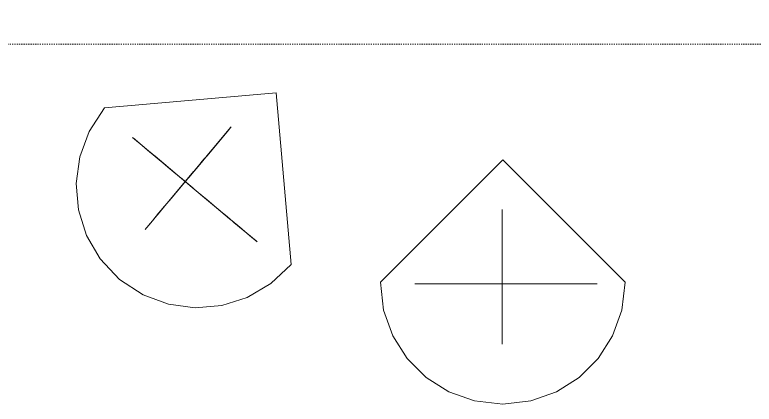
# Model space of a CAD drawing. Header units: inches. Extents: x -4010 to -1814, y 9846 to 12241.
# Drawn here: x -2911.4 to -2831.5, y 9942 to 9984.1 of the extents above; entities that cross this region are included whole.
import ezdxf

# ---------------------------------------------------------------- set-up
doc = ezdxf.new("R2010")
doc.units = ezdxf.units.IN
doc.header["$MEASUREMENT"] = 0
doc.linetypes.add('Dash_2_', pattern=[0.25, 0.125, -0.125])
for name, color, linetype, lineweight in [('0-1', 7, 'Continuous', 5), ('0-2', 7, 'Continuous', 9), ('A-DETL-GENF-1', 253, 'Continuous', 9), ('G-ANNO-SYMB-4', 111, 'Dash_2_', 9)]:
    doc.layers.add(name, color=color, linetype=linetype, lineweight=lineweight)

# ---------------------------------------------------------------- blocks, each defined once
blk = doc.blocks.new('florence 23626 - florence 23626-2121488-UNIT PLANS - 1ST FLOOR')
at = {"layer": 'A-DETL-GENF-1'}
for p, q in [((-13.154, 0), (0, 13.154)), ((13.154, 0), (0, 13.154)), ((-1.361, 7.169), (-1.361, 7.238)), ((-1.361, 7.238), (-1.361, 2.119)), ((-1.361, 4.583), (-1.361, 7.169)), ((-1.361, 6.989), (-1.361, 7.074)), ((-1.361, 7.074), (-1.361, 7.034)), ((-1.361, 7.034), (-1.361, 6.847)), ((-1.361, 6.517), (-1.361, 6.989)), ((-1.361, 6.847), (-1.361, 5.559)), ((-1.361, 5.622), (-1.361, 6.777)), ((-1.361, 6.777), (-1.361, 3.156)), ((-1.361, 6.169), (-1.361, 6.517)), ((-1.361, 5.772), (-1.361, 6.169)), ((-1.361, 5.765), (-1.361, 5.934)), ((-1.361, 5.934), (-1.361, 5.849)), ((-1.361, 5.849), (-1.361, 5.524)), ((-1.361, 5.462), (-1.361, 5.772)), ((-1.361, 5.411), (-1.361, 5.765)), ((-1.361, 5.078), (-1.361, 5.622)), ((-1.361, 5.559), (-1.361, 5.078)), ((-1.361, 5.524), (-1.361, 5.462)), ((-1.361, 4.95), (-1.361, 5.411)), ((-1.361, 4.458), (-1.361, 4.95)), ((-1.361, 4.034), (-1.361, 4.583)), ((-1.361, 4.012), (-1.361, 4.458)), ((-1.361, 3.609), (-1.361, 4.034)), ((-1.361, 3.688), (-1.361, 4.012)), ((-1.361, 3.162), (-1.361, 3.688)), ((-1.361, 3.056), (-1.361, 3.609)), ((-1.361, 0.937), (-1.361, 3.162)), ((-1.361, 3.156), (-1.361, 3.056)), ((-1.361, 2.649), (-1.361, 2.891)), ((-1.361, 2.891), (-1.361, 2.642)), ((-1.361, 2.023), (-1.361, 2.649)), ((-1.361, 2.642), (-1.361, 2.465)), ((-1.361, 1.83), (-1.361, 2.485)), ((-1.361, 2.485), (-1.361, 2.367)), ((-1.361, 2.465), (-1.361, 2.205)), ((-1.361, 2.367), (-1.361, 1.537)), ((-1.361, 2.205), (-1.361, 1.324)), ((-1.361, 2.119), (-1.361, 1.409)), ((-1.361, 0.858), (-1.361, 2.023)), ((-1.361, 0.086), (-1.361, 1.83)), ((-1.361, 1.537), (-1.361, 1.259)), ((-1.361, 1.409), (-1.361, 1.151)), ((-1.361, 1.324), (-1.361, 0.648)), ((-1.361, 0.273), (-1.361, 1.259)), ((-1.361, 1.151), (-1.361, 1.083)), ((-1.361, 1.083), (-1.361, 1.039)), ((-1.361, 1.039), (-1.361, 0.906)), ((-1.361, 0.653), (-1.361, 0.937)), ((-1.361, -5.262), (-1.361, 0.906)), ((-1.361, -0.998), (-1.361, 0.858)), ((-13.154, 0), (-12.806, -3.014)), ((-1.361, 0.648), (-1.361, 0.653)), ((-1.361, 0.273), (-1.361, -1.972)), ((-1.361, -0.05), (-1.361, 0.086)), ((12.806, -3.014), (13.154, 0)), ((-8.438, -0.497), (-8.795, -0.497)), ((-8.795, -0.497), (-7.156, -0.497)), ((-8.483, -0.497), (-8.535, -0.497)), ((-8.535, -0.497), (-8.015, -0.497)), ((-8.394, -0.497), (-8.483, -0.497)), ((-8.339, -0.497), (-8.438, -0.497)), ((-8.274, -0.497), (-8.394, -0.497)), ((-7.782, -0.497), (-8.339, -0.497)), ((-8.122, -0.497), (-8.274, -0.497)), ((-7.937, -0.497), (-8.122, -0.497)), ((-8.015, -0.497), (-7.11, -0.497)), ((-7.715, -0.497), (-7.937, -0.497)), ((-6.668, -0.497), (-7.782, -0.497)), ((-7.456, -0.497), (-7.715, -0.497)), ((-7.156, -0.497), (-7.456, -0.497)), ((-7.11, -0.497), (-5.733, -0.497)), ((-3.976, -0.497), (-6.668, -0.497)), ((-5.733, -0.497), (-5.999, -0.497)), ((-5.999, -0.497), (-5.617, -0.497)), ((-5.613, -0.497), (-5.803, -0.497)), ((-5.803, -0.497), (-5.683, -0.497)), ((-5.683, -0.497), (-4.127, -0.497)), ((-5.617, -0.497), (-4.824, -0.497)), ((-5.613, -0.497), (-1.878, -0.497)), ((-4.824, -0.497), (-3.519, -0.497)), ((-4.127, -0.497), (-3.976, -0.497)), ((-3.519, -0.497), (-1.595, -0.497)), ((-0.306, -0.497), (-2.025, -0.497)), ((-2.025, -0.497), (-1.878, -0.497)), ((-1.595, -0.497), (0.462, -0.497)), ((-1.361, -0.292), (-1.361, -0.05)), ((-1.361, -0.675), (-1.361, -0.292)), ((-1.361, -1.609), (-1.361, -0.675)), ((4.504, -0.497), (-0.65, -0.497)), ((-0.65, -0.497), (-0.306, -0.497)), ((0.462, -0.497), (1.711, -0.497)), ((3.885, -0.497), (1.649, -0.497)), ((1.649, -0.497), (1.786, -0.497)), ((1.711, -0.497), (2.343, -0.497)), ((1.786, -0.497), (2.124, -0.497)), ((2.124, -0.497), (4.158, -0.497)), ((2.343, -0.497), (2.488, -0.497)), ((2.488, -0.497), (4.492, -0.497)), ((4.939, -0.497), (3.885, -0.497)), ((4.295, -0.497), (3.9, -0.497)), ((3.9, -0.497), (3.993, -0.497)), ((3.993, -0.497), (4.555, -0.497)), ((4.158, -0.497), (4.504, -0.497)), ((4.295, -0.497), (4.53, -0.497)), ((4.492, -0.497), (6.041, -0.497)), ((4.958, -0.497), (4.53, -0.497)), ((4.555, -0.497), (4.857, -0.497)), ((4.994, -0.497), (4.752, -0.497)), ((4.752, -0.497), (5.065, -0.497)), ((4.857, -0.497), (4.958, -0.497)), ((5.065, -0.497), (4.939, -0.497)), ((5.962, -0.497), (4.994, -0.497)), ((8.629, -0.497), (5.504, -0.497)), ((5.504, -0.497), (6.305, -0.497)), ((6.379, -0.497), (5.962, -0.497)), ((6.041, -0.497), (7.981, -0.497)), ((6.305, -0.497), (6.545, -0.497)), ((6.545, -0.497), (6.379, -0.497)), ((7.981, -0.497), (8.795, -0.497)), ((8.795, -0.497), (8.629, -0.497)), ((-1.361, -2.83), (-1.361, -0.998)), ((-1.361, -1.972), (-1.361, -1.609)), ((-12.806, -3.014), (-11.816, -5.782)), ((-1.361, -3.976), (-1.361, -2.83)), ((11.816, -5.782), (12.806, -3.014)), ((-1.361, -4.595), (-1.361, -3.976)), ((-1.361, -5.167), (-1.361, -4.151)), ((-1.361, -4.151), (-1.361, -5.261)), ((-1.361, -4.974), (-1.361, -4.595)), ((-1.361, -5.261), (-1.361, -4.667)), ((-1.361, -4.667), (-1.361, -4.687)), ((-1.361, -4.687), (-1.361, -4.989)), ((-1.361, -6.031), (-1.361, -4.974)), ((-1.361, -4.989), (-1.361, -6.588)), ((-1.361, -5.262), (-1.361, -5.167)), ((-11.816, -5.782), (-10.262, -8.224)), ((-1.361, -6.697), (-1.361, -6.031)), ((10.262, -8.224), (11.816, -5.782)), ((-1.361, -6.588), (-1.361, -7.02)), ((-1.361, -7.238), (-1.361, -6.697)), ((-1.361, -7.02), (-1.361, -7.238)), ((-10.262, -8.224), (-8.224, -10.262)), ((8.224, -10.262), (10.262, -8.224)), ((-8.224, -10.262), (-5.782, -11.816)), ((5.782, -11.816), (8.224, -10.262)), ((-5.782, -11.816), (-3.014, -12.806)), ((3.014, -12.806), (5.782, -11.816)), ((-3.014, -12.806), (0, -13.154)), ((0, -13.154), (3.014, -12.806))]:
    blk.add_line(p, q, dxfattribs=at)
blk = doc.blocks.new('M_RPC Male - Dwayne-2454981-UNIT PLANS - 1ST FLOOR')
at = {"layer": 'A-DETL-GENF-1'}
for p, q in [((-13.719, 0.186), (-0.503, 13.402)), ((12.713, 0.186), (-0.503, 13.402)), ((-0.544, 7.919), (-0.544, 8.014)), ((-0.544, 8.014), (-0.544, 7.912)), ((-0.544, 7.656), (-0.544, 7.919)), ((-0.544, 7.912), (-0.544, 7.649)), ((-0.544, 7.255), (-0.544, 7.656)), ((-0.544, 7.649), (-0.544, 7.26)), ((-0.544, 7.26), (-0.544, 6.779)), ((-0.544, 5.283), (-0.544, 7.255)), ((-0.544, 6.779), (-0.544, 6.244)), ((-0.544, 6.244), (-0.544, 5.688)), ((-0.544, 5.688), (-0.544, 4.844)), ((-0.544, 4.953), (-0.544, 5.283)), ((-0.544, 1.227), (-0.544, 4.953)), ((-0.544, 4.844), (-0.544, 4.603)), ((-0.544, 4.698), (-0.544, 4.842)), ((-0.544, 4.842), (-0.544, 4.806)), ((-0.544, 4.806), (-0.544, 4.738)), ((-0.544, 4.738), (-0.544, 4.692)), ((-0.544, 4.118), (-0.544, 4.698)), ((-0.544, 4.692), (-0.544, 4.639)), ((-0.544, 4.639), (-0.544, 4.577)), ((-0.544, 4.603), (-0.544, 0.402)), ((-0.544, 4.577), (-0.544, -4.902)), ((-0.544, 4.393), (-0.544, 4.418)), ((-0.544, 4.418), (-0.544, 3.901)), ((-0.544, 4.232), (-0.544, 4.393)), ((-0.544, 3.138), (-0.544, 4.232)), ((-0.544, 1.397), (-0.544, 4.118)), ((-0.544, 3.901), (-0.544, 3.961)), ((-0.544, 3.961), (-0.544, 3.809)), ((-0.544, 3.809), (-0.544, 1.227)), ((-0.544, 2.169), (-0.544, 3.138)), ((-0.544, 1.693), (-0.544, 2.169)), ((-0.544, 0.453), (-0.544, 1.693)), ((-0.544, 0.708), (-0.544, 1.397)), ((-13.719, 0.186), (-13.37, -2.842)), ((-7.33, 0), (-7.356, 0)), ((-7.356, 0), (-6.625, 0)), ((-7.254, 0), (-7.33, 0)), ((-6.846, 0), (-6.995, 0)), ((-6.995, 0), (-6.858, 0)), ((-6.625, 0), (-6.846, 0)), ((-2.129, 0), (-3.204, 0)), ((-0.108, 0), (-2.129, 0)), ((-0.544, 0.402), (-0.544, 0.708)), ((-0.544, -0.613), (-0.544, 0.453)), ((1.283, 0), (-0.108, 0)), ((1.536, 0), (1.283, 0)), ((1.962, 0), (1.536, 0)), ((6.548, 0), (5.701, 0)), ((5.701, 0), (6.639, 0)), ((6.639, 0), (6.543, 0)), ((6.821, 0), (6.548, 0)), ((7.125, 0), (6.821, 0)), ((7.441, 0), (7.125, 0)), ((7.752, 0), (7.441, 0)), ((8.038, 0), (7.752, 0)), ((8.282, 0), (8.038, 0)), ((8.113, 0), (8.709, 0)), ((8.464, 0), (8.282, 0)), ((8.68, 0), (8.464, 0)), ((8.709, 0), (8.68, 0)), ((12.364, -2.842), (12.713, 0.186)), ((-9.927, 0), (-9.979, 0)), ((-9.979, 0), (-8.828, 0)), ((-9.832, 0), (-9.927, 0)), ((-9.683, 0), (-9.832, 0)), ((-9.47, 0), (-9.683, 0)), ((-9.136, 0), (-9.47, 0)), ((-8.723, 0), (-9.136, 0)), ((-8.828, 0), (-8.417, 0)), ((-8.269, 0), (-8.723, 0)), ((-8.417, 0), (-7.446, 0)), ((-7.816, 0), (-8.269, 0)), ((-7.403, 0), (-7.816, 0)), ((-7.446, 0), (-6.324, 0)), ((-7.071, 0), (-7.403, 0)), ((-7.116, 0), (-7.254, 0)), ((-7.116, 0), (-4.34, 0)), ((-6.858, 0), (-7.071, 0)), ((-6.324, 0), (-5.194, 0)), ((-5.194, 0), (-4.2, 0)), ((-3.907, 0), (-4.34, 0)), ((-4.25, 0), (-4.258, 0)), ((-4.258, 0), (-4.251, 0)), ((-4.251, 0), (-4.233, 0)), ((-4.053, 0), (-4.25, 0)), ((-4.233, 0), (-4.206, 0)), ((-4.206, 0), (-3.411, 0)), ((-4.2, 0), (-3.485, 0)), ((-3.194, 0), (-4.053, 0)), ((-3.592, 0), (-3.907, 0)), ((-3.367, 0), (-3.592, 0)), ((-3.485, 0), (-3.194, 0)), ((-3.411, 0), (-2.924, 0)), ((-3.204, 0), (-3.367, 0)), ((-2.924, 0), (-2.343, 0)), ((-2.343, 0), (-1.668, 0)), ((-1.668, 0), (-0.039, 0)), ((-0.544, -1.493), (-0.544, -0.613)), ((-0.039, 0), (0.625, 0)), ((0.625, 0), (1.148, 0)), ((1.148, 0), (1.546, 0)), ((1.546, 0), (1.834, 0)), ((1.751, 0), (1.744, 0)), ((1.744, 0), (1.833, 0)), ((2.329, 0), (1.751, 0)), ((1.833, 0), (2.019, 0)), ((1.834, 0), (2.205, 0)), ((2.604, 0), (1.962, 0)), ((2.019, 0), (2.307, 0)), ((2.205, 0), (2.329, 0)), ((2.307, 0), (2.698, 0)), ((6.543, 0), (2.604, 0)), ((2.698, 0), (7.811, 0)), ((7.811, 0), (8.296, 0)), ((9.46, 0), (8.113, 0)), ((8.296, 0), (8.854, 0)), ((8.854, 0), (9.273, 0)), ((9.273, 0), (9.557, 0)), ((9.713, 0), (9.46, 0)), ((9.557, 0), (9.713, 0)), ((-0.544, -2.175), (-0.544, -1.493)), ((-0.544, -2.646), (-0.544, -2.175)), ((-13.37, -2.842), (-12.375, -5.623)), ((-0.544, -2.8), (-0.544, -2.533)), ((-0.544, -2.533), (-0.544, -2.895)), ((-0.544, -2.895), (-0.544, -2.646)), ((-0.544, -5.641), (-0.544, -2.8)), ((11.369, -5.623), (12.364, -2.842)), ((-0.544, -5.026), (-0.544, -4.902)), ((-0.544, -5.026), (-0.544, -5.01)), ((-0.544, -5.01), (-0.544, -5.325)), ((-0.544, -5.325), (-0.544, -5.371)), ((-0.544, -5.371), (-0.544, -5.488)), ((-0.544, -5.488), (-0.544, -5.649)), ((-12.375, -5.623), (-10.814, -8.077)), ((-0.544, -6.533), (-0.544, -5.641)), ((-0.544, -5.649), (-0.544, -5.827)), ((-0.544, -5.827), (-0.544, -5.992)), ((-0.544, -5.992), (-0.544, -6.118)), ((-0.544, -6.118), (-0.544, -6.176)), ((-0.544, -6.176), (-0.544, -6.533)), ((9.808, -8.077), (11.369, -5.623)), ((-10.814, -8.077), (-8.766, -10.125)), ((7.76, -10.125), (9.808, -8.077)), ((-8.766, -10.125), (-6.312, -11.686)), ((5.306, -11.686), (7.76, -10.125)), ((-6.312, -11.686), (-3.531, -12.681)), ((2.525, -12.681), (5.306, -11.686)), ((-3.531, -12.681), (-0.503, -13.03)), ((-0.503, -13.03), (2.525, -12.681))]:
    blk.add_line(p, q, dxfattribs=at)
blk = doc.blocks.new('CTR - 1st Phase - Shell_rvt-1-UNIT PLANS - 1ST FLOOR')
at = {"layer": '0-2', "rotation": 320.0000000000006}
blk.add_blockref('florence 23626 - florence 23626-2121488-UNIT PLANS - 1ST FLOOR', (-2891.639, 9965.539), dxfattribs=at)
at = {"layer": '0-2'}
blk.add_blockref('M_RPC Male - Dwayne-2454981-UNIT PLANS - 1ST FLOOR', (-2858.209, 9954.989), dxfattribs=at)

msp = doc.modelspace()

# ---------------------------------------------------------------- block references
at = {"layer": '0-1'}
msp.add_blockref('CTR - 1st Phase - Shell_rvt-1-UNIT PLANS - 1ST FLOOR', (0, 0), dxfattribs=at)

# ---------------------------------------------------------------- next in the draw order: linework, layer by layer
at = {"layer": 'G-ANNO-SYMB-4'}
msp.add_line((-2695.84009, 9980.89599), (-2938.33176, 9980.89599), dxfattribs=at)

doc.saveas('drawing.dxf')
